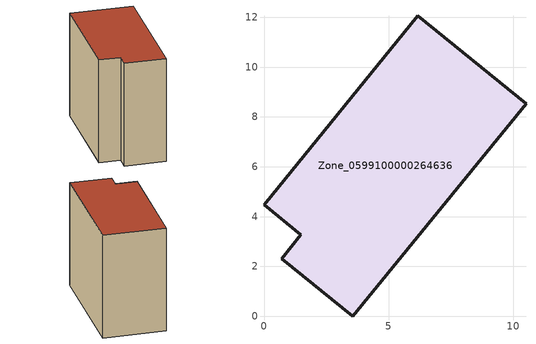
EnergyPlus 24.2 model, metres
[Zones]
Zone_0599100000264636
 floor ground (C_G): 0.71,2.32 1.48,3.27 0,4.47 6.18,12.06 10.52,8.54 3.56,0 z0
 wall outside (C_F): 1.48,3.27 0.71,2.32 3.56,0 10.52,8.54 6.18,12.06 0,4.47 1.48,3.27 z0:9.56
 roof outside (C_R): 6.18,12.06 0,4.47 1.48,3.27 0.71,2.32 3.56,0 10.52,8.54 z9.56
[BUILDING]
Pand.0599100000264636: North Axis=0; Terrain=City; Loads Convergence Tolerance Value=0.04; Temperature Convergence Tolerance Value=0.4; Solar Distribution=FullExterior; Maximum Number of Warmup Days=25; Minimum Number of Warmup Days=1
[Site:Location]
Rotterdam.The.Hague.AP_ZH_NLD Design_Conditions: Latitude=51.96; Longitude=4.45; Time Zone=1; Elevation=-4.5
[SITE:GROUNDTEMPERATURE:BUILDINGSURFACE]
18, 18, 18, 18, 18, 18, 18, 18, 18, 18, 18, 18
[MATERIAL] Thermal Absorptance=0.9; Solar Absorptance=0.7; Visible Absorptance=0.7
Name | Roughness | Thickness | Conductivity | Density | Specific Heat
G.TI.1946 | MediumSmooth | 0.15 | 1 | 540 | 1210
F.TI.1946 | Rough | 0.3 | 0.857143 | 1920 | 840
R.TI.1946 | MediumRough | 0.2 | 0.1 | 1500 | 1000
[CONSTRUCTION]
C_G: G.TI.1946
C_F: F.TI.1946
C_R: R.TI.1946
[ZONE]
Zone_0599100000264636: Type=1; Multiplier=1; Ceiling Height=Autocalculate; Volume=Autocalculate; Floor Area=autocalculate; Part of Total Floor Area=Yes
[ZONEINFILTRATION:DESIGNFLOWRATE]
Infil_Zone_0599100000264636: Zone or ZoneList or Space or SpaceList=Zone_0599100000264636; Schedule=AlwaysOn; Design Flow Rate Calculation Method=Flow/Area; Flow Rate per Floor Area=0.003; Constant Term Coefficient=1; Temperature Term Coefficient=0; Velocity Term Coefficient=0; Velocity Squared Term Coefficient=0
[HVACTEMPLATE:ZONE:IDEALLOADSAIRSYSTEM]
Zone_0599100000264636: Maximum Heating Supply Air Temperature=50; Minimum Cooling Supply Air Temperature=13; Maximum Heating Supply Air Humidity Ratio=0.0156; Minimum Cooling Supply Air Humidity Ratio=0.0077; Heating Limit=NoLimit; Cooling Limit=NoLimit; Dehumidification Control Type=ConstantSensibleHeatRatio; Cooling Sensible Heat Ratio=0.7; Dehumidification Setpoint=60; Humidification Control Type=None; Humidification Setpoint=30; Outdoor Air Method=None; Outdoor Air Flow Rate per Person=0.00944; Outdoor Air Flow Rate per Zone Floor Area=0; Outdoor Air Flow Rate per Zone=0; Demand Controlled Ventilation Type=None; Outdoor Air Economizer Type=NoEconomizer; Heat Recovery Type=None; Sensible Heat Recovery Effectiveness=0.7; Latent Heat Recovery Effectiveness=0.65
[ZONECONTROL:THERMOSTAT]
ThermostatControl_Zone_0599100000264636: Zone or ZoneList=Zone_0599100000264636; Control Type Schedule=DualSetpointControlType; Control 1=Thermostat_Zone_0599100000264636; Temperature Difference Between Cutout And Setpoint=0
[THERMOSTATSETPOINT:DUALSETPOINT]
Thermostat_Zone_0599100000264636: Heating Setpoint Temperature Schedule=HeatingSetpoint_Zone_0599100000264636; Cooling Setpoint Temperature Schedule=CoolingSetpoint_Zone_0599100000264636
[SCHEDULE:COMPACT]
HeatingSetpoint_Zone_0599100000264636: Through: 12/31, For: AllDays, Until: 24:00, 21
CoolingSetpoint_Zone_0599100000264636: Through: 12/31, For: AllDays, Until: 24:00, 24
DualSetpointControlType: Through: 12/31, For: AllDays, Until: 24:00, 4
AlwaysOn: Through: 12/31, For: AllDays, Until: 24:00, 1
